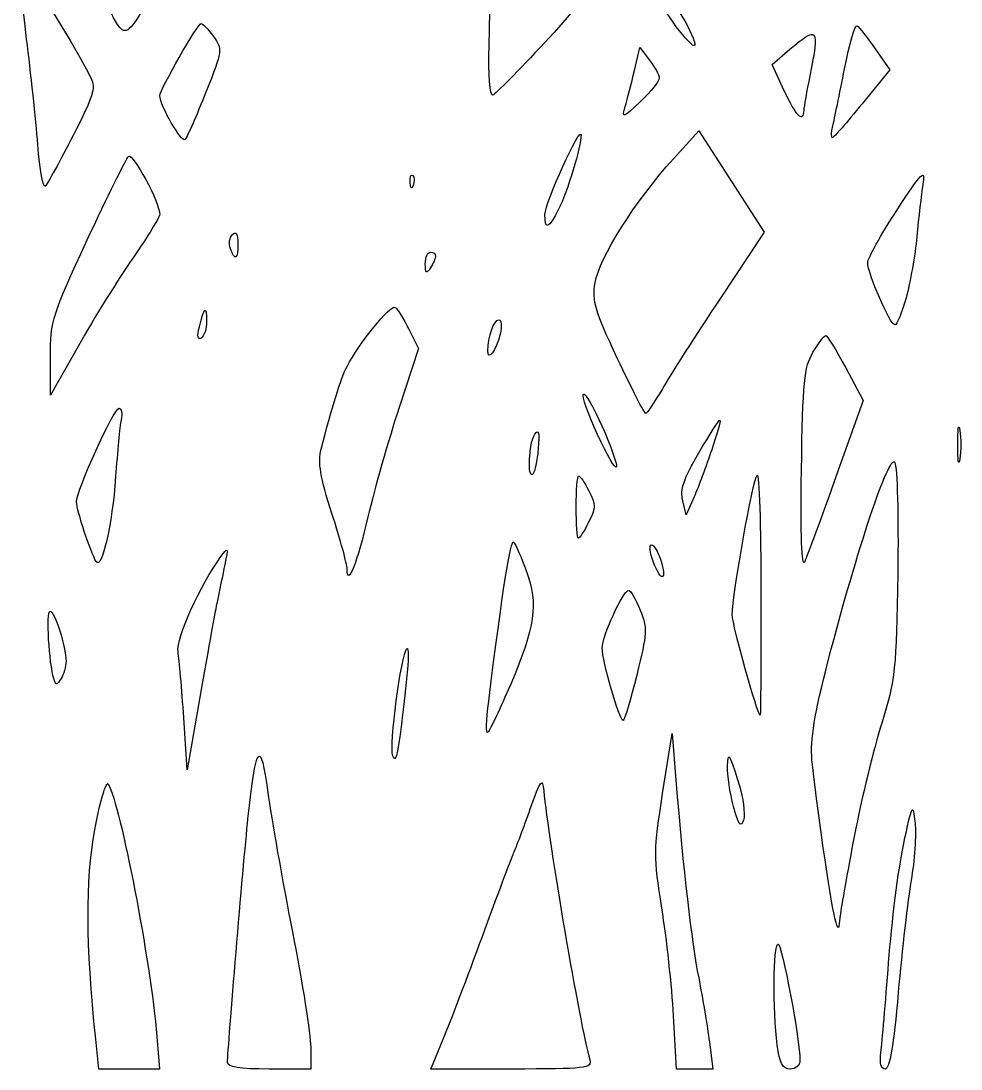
# Model space of a CAD drawing. Header units: centimetres. Extents: x -52 to 49, y -21 to 24.
# Drawn here: x 3.55 to 8.33, y -19.79 to -14.46 of the extents above; entities that cross this region are included whole.
import ezdxf

# ---------------------------------------------------------------- set-up
doc = ezdxf.new("R2010")
doc.units = ezdxf.units.CM
doc.header["$MEASUREMENT"] = 0
doc.layers.add('Layer 1', color=7, linetype='Continuous')

msp = doc.modelspace()

# ---------------------------------------------------------------- linework, layer by layer
at = {"layer": 'Layer 1'}
for points, knots in [([(4.2121, -14.32867), (4.25742, -14.24109), (4.26074, -14.21572), (4.23272, -14.17087), (4.23272, -14.17087), (4.17835, -14.08381), (3.85604, -13.70542), (3.83625, -13.70542), (3.83625, -13.70542), (3.82623, -13.70542), (3.79696, -13.75215), (3.7712, -13.80927), (3.7712, -13.80927), (3.7712, -13.80927), (3.72437, -13.91312), (3.72437, -13.91312), (3.72437, -13.91312), (3.72437, -13.91312), (3.8664, -14.15898), (3.8664, -14.15898), (3.8664, -14.15898), (3.94452, -14.2942), (4.01301, -14.41714), (4.0186, -14.43216), (4.0186, -14.43216), (4.02419, -14.44719), (4.04142, -14.47544), (4.0569, -14.49494), (4.0569, -14.49494), (4.08969, -14.53628), (4.12328, -14.5003), (4.2121, -14.32867)], [0, 0, 0, 0, 0.1111111, 0.1111111, 0.1111111, 0.1111111, 0.2222222, 0.2222222, 0.2222222, 0.2222222, 0.3333333, 0.3333333, 0.3333333, 0.3333333, 0.4444444, 0.4444444, 0.4444444, 0.4444444, 0.5555556, 0.5555556, 0.5555556, 0.5555556, 0.6666667, 0.6666667, 0.6666667, 0.6666667, 0.7777778, 0.7777778, 0.7777778, 0.7777778, 1, 1, 1, 1]), ([(6.21585, -14.57201), (6.34784, -14.43017), (6.45584, -14.29572), (6.45584, -14.27322), (6.45584, -14.27322), (6.45584, -14.25073), (6.40645, -14.16546), (6.34609, -14.08375), (6.34609, -14.08375), (6.25662, -13.96263), (6.23095, -13.9422), (6.20718, -13.97313), (6.20718, -13.97313), (6.19115, -13.994), (6.12445, -14.0822), (6.05896, -14.16913), (6.05896, -14.16913), (6.05896, -14.16913), (5.9399, -14.32718), (5.9399, -14.32718), (5.9399, -14.32718), (5.9399, -14.32718), (5.93388, -14.58716), (5.93388, -14.58716), (5.93388, -14.58716), (5.93047, -14.73423), (5.93828, -14.84339), (5.95186, -14.83851), (5.95186, -14.83851), (5.96506, -14.83377), (6.08386, -14.71384), (6.21585, -14.572), (6.21585, -14.572), (6.21585, -14.572), (6.21585, -14.57201), (6.21585, -14.57201)], [0, 0, 0, 0, 0.1, 0.1, 0.1, 0.1, 0.2, 0.2, 0.2, 0.2, 0.3, 0.3, 0.3, 0.3, 0.4, 0.4, 0.4, 0.4, 0.5, 0.5, 0.5, 0.5, 0.6, 0.6, 0.6, 0.6, 0.7, 0.7, 0.7, 0.7, 0.8, 0.8, 0.8, 0.8, 1, 1, 1, 1]), ([(3.81911, -15.04441), (3.92038, -14.84752), (3.93537, -14.80004), (3.91098, -14.75337), (3.91098, -14.75337), (3.77657, -14.49614), (3.58852, -14.20735), (3.56848, -14.22739), (3.56848, -14.22739), (3.55414, -14.24173), (3.55995, -14.37302), (3.58293, -14.55386), (3.58293, -14.55386), (3.60406, -14.72023), (3.62957, -14.96143), (3.6396, -15.08986), (3.6396, -15.08986), (3.64963, -15.21829), (3.6669, -15.31354), (3.67797, -15.30153), (3.67797, -15.30153), (3.68904, -15.28952), (3.75256, -15.17382), (3.81911, -15.04442), (3.81911, -15.04442), (3.81911, -15.04442), (3.81911, -15.04441), (3.81911, -15.04441)], [0, 0, 0, 0, 0.125, 0.125, 0.125, 0.125, 0.25, 0.25, 0.25, 0.25, 0.375, 0.375, 0.375, 0.375, 0.5, 0.5, 0.5, 0.5, 0.625, 0.625, 0.625, 0.625, 0.75, 0.75, 0.75, 0.75, 1, 1, 1, 1]), ([(6.91362, -14.43607), (6.8423, -14.31799), (6.79979, -14.28313), (6.79979, -14.34271), (6.79979, -14.34271), (6.79979, -14.38554), (6.96904, -14.61319), (6.9789, -14.58362), (6.9789, -14.58362), (6.98356, -14.56963), (6.95419, -14.50323), (6.91362, -14.43608), (6.91362, -14.43608), (6.91362, -14.43608), (6.91362, -14.43607), (6.91362, -14.43607)], [0, 0, 0, 0, 0.2, 0.2, 0.2, 0.2, 0.4, 0.4, 0.4, 0.4, 0.6, 0.6, 0.6, 0.6, 1, 1, 1, 1]), ([(4.49414, -14.82391), (4.57912, -14.61025), (4.57983, -14.60504), (4.5327, -14.54031), (4.5327, -14.54031), (4.50629, -14.50404), (4.47798, -14.47399), (4.46977, -14.47354), (4.46977, -14.47354), (4.45353, -14.47264), (4.2598, -14.81226), (4.2598, -14.84164), (4.2598, -14.84164), (4.2598, -14.89003), (4.37234, -15.08458), (4.38875, -15.06455), (4.38875, -15.06455), (4.39911, -15.0519), (4.44654, -14.94361), (4.49415, -14.8239), (4.49415, -14.8239), (4.49415, -14.8239), (4.49414, -14.82391), (4.49414, -14.82391)], [0, 0, 0, 0, 0.1428571, 0.1428571, 0.1428571, 0.1428571, 0.2857143, 0.2857143, 0.2857143, 0.2857143, 0.4285714, 0.4285714, 0.4285714, 0.4285714, 0.5714286, 0.5714286, 0.5714286, 0.5714286, 0.7142857, 0.7142857, 0.7142857, 0.7142857, 1, 1, 1, 1]), ([(7.53369, -14.91589), (7.53472, -14.8977), (7.54862, -14.81868), (7.56456, -14.7403), (7.56456, -14.7403), (7.61448, -14.4948), (7.60585, -14.48333), (7.46304, -14.60543), (7.46304, -14.60543), (7.46304, -14.60543), (7.37222, -14.68307), (7.37222, -14.68307), (7.37222, -14.68307), (7.37222, -14.68307), (7.43449, -14.81602), (7.43449, -14.81602), (7.43449, -14.81602), (7.4957, -14.9467), (7.52997, -14.9812), (7.5337, -14.91589), (7.5337, -14.91589), (7.5337, -14.91589), (7.53369, -14.91589), (7.53369, -14.91589)], [0, 0, 0, 0, 0.1428571, 0.1428571, 0.1428571, 0.1428571, 0.2857143, 0.2857143, 0.2857143, 0.2857143, 0.4285714, 0.4285714, 0.4285714, 0.4285714, 0.5714286, 0.5714286, 0.5714286, 0.5714286, 0.7142857, 0.7142857, 0.7142857, 0.7142857, 1, 1, 1, 1]), ([(7.8302, -14.88216), (7.8302, -14.88216), (7.97026, -14.70953), (7.97026, -14.70953), (7.97026, -14.70953), (7.97026, -14.70953), (7.89657, -14.60319), (7.89657, -14.60319), (7.89657, -14.60319), (7.85604, -14.5447), (7.81452, -14.49169), (7.80432, -14.48538), (7.80432, -14.48538), (7.79411, -14.47907), (7.76546, -14.57782), (7.74065, -14.70482), (7.74065, -14.70482), (7.71584, -14.83182), (7.68916, -14.96252), (7.68136, -14.99526), (7.68136, -14.99526), (7.67356, -15.028), (7.67235, -15.05479), (7.67866, -15.05479), (7.67866, -15.05479), (7.68497, -15.05479), (7.75316, -14.97711), (7.8302, -14.88216)], [0, 0, 0, 0, 0.125, 0.125, 0.125, 0.125, 0.25, 0.25, 0.25, 0.25, 0.375, 0.375, 0.375, 0.375, 0.5, 0.5, 0.5, 0.5, 0.625, 0.625, 0.625, 0.625, 0.75, 0.75, 0.75, 0.75, 1, 1, 1, 1]), ([(6.7992, -14.75194), (6.79888, -14.7366), (6.77646, -14.69524), (6.74939, -14.66002), (6.74939, -14.66002), (6.74939, -14.66002), (6.70016, -14.59598), (6.70016, -14.59598), (6.70016, -14.59598), (6.70016, -14.59598), (6.67256, -14.71293), (6.67256, -14.71293), (6.67256, -14.71293), (6.65738, -14.77725), (6.63647, -14.85965), (6.6261, -14.89603), (6.6261, -14.89603), (6.60828, -14.95851), (6.61257, -14.95712), (6.70351, -14.871), (6.70351, -14.871), (6.75646, -14.82085), (6.79952, -14.76727), (6.7992, -14.75194)], [0, 0, 0, 0, 0.1428571, 0.1428571, 0.1428571, 0.1428571, 0.2857143, 0.2857143, 0.2857143, 0.2857143, 0.4285714, 0.4285714, 0.4285714, 0.4285714, 0.5714286, 0.5714286, 0.5714286, 0.5714286, 0.7142857, 0.7142857, 0.7142857, 0.7142857, 1, 1, 1, 1]), ([(6.2873, -15.41859), (6.33054, -15.33501), (6.40321, -15.09487), (6.40139, -15.04156), (6.40139, -15.04156), (6.39956, -14.98793), (6.21771, -15.38723), (6.21771, -15.44487), (6.21771, -15.44487), (6.21771, -15.5264), (6.23488, -15.51991), (6.2873, -15.41859)], [0, 0, 0, 0, 0.25, 0.25, 0.25, 0.25, 0.5, 0.5, 0.5, 0.5, 1, 1, 1, 1]), ([(6.81468, -16.33141), (6.85474, -16.26229), (6.9875, -16.05504), (7.1097, -15.87087), (7.1097, -15.87087), (7.1097, -15.87087), (7.33188, -15.53601), (7.33188, -15.53601), (7.33188, -15.53601), (7.33188, -15.53601), (7.16629, -15.27781), (7.16629, -15.27781), (7.16629, -15.27781), (7.16629, -15.27781), (7.0007, -15.01961), (7.0007, -15.01961), (7.0007, -15.01961), (7.0007, -15.01961), (6.87046, -15.16288), (6.87046, -15.16288), (6.87046, -15.16288), (6.67828, -15.37428), (6.49246, -15.66855), (6.47256, -15.79299), (6.47256, -15.79299), (6.45757, -15.88675), (6.47257, -15.93743), (6.58679, -16.179), (6.58679, -16.179), (6.65911, -16.33195), (6.72358, -16.45708), (6.73007, -16.45708), (6.73007, -16.45708), (6.73655, -16.45708), (6.77464, -16.40053), (6.8147, -16.3314), (6.8147, -16.3314), (6.8147, -16.3314), (6.81468, -16.33141), (6.81468, -16.33141)], [0, 0, 0, 0, 0.0909091, 0.0909091, 0.0909091, 0.0909091, 0.1818182, 0.1818182, 0.1818182, 0.1818182, 0.2727273, 0.2727273, 0.2727273, 0.2727273, 0.3636364, 0.3636364, 0.3636364, 0.3636364, 0.4545455, 0.4545455, 0.4545455, 0.4545455, 0.5454545, 0.5454545, 0.5454545, 0.5454545, 0.6363636, 0.6363636, 0.6363636, 0.6363636, 0.7272727, 0.7272727, 0.7272727, 0.7272727, 0.8181818, 0.8181818, 0.8181818, 0.8181818, 1, 1, 1, 1]), ([(4.12392, -15.66524), (4.19865, -15.55715), (4.25979, -15.45816), (4.25979, -15.44527), (4.25979, -15.44527), (4.25979, -15.38452), (4.12228, -15.12882), (4.10108, -15.15014), (4.10108, -15.15014), (4.08811, -15.16319), (3.9935, -15.35442), (3.89083, -15.5751), (3.89083, -15.5751), (3.71306, -15.95721), (3.70416, -15.98558), (3.70416, -16.17024), (3.70416, -16.17024), (3.70416, -16.17024), (3.70416, -16.36414), (3.70416, -16.36414), (3.70416, -16.36414), (3.70416, -16.36414), (3.8461, -16.11296), (3.8461, -16.11296), (3.8461, -16.11296), (3.92417, -15.97481), (4.04918, -15.77334), (4.12391, -15.66525), (4.12391, -15.66525), (4.12391, -15.66525), (4.12392, -15.66524), (4.12392, -15.66524)], [0, 0, 0, 0, 0.1111111, 0.1111111, 0.1111111, 0.1111111, 0.2222222, 0.2222222, 0.2222222, 0.2222222, 0.3333333, 0.3333333, 0.3333333, 0.3333333, 0.4444444, 0.4444444, 0.4444444, 0.4444444, 0.5555556, 0.5555556, 0.5555556, 0.5555556, 0.6666667, 0.6666667, 0.6666667, 0.6666667, 0.7777778, 0.7777778, 0.7777778, 0.7777778, 1, 1, 1, 1]), ([(5.54578, -15.24716), (5.53699, -15.23837), (5.53073, -15.254), (5.53188, -15.28189), (5.53188, -15.28189), (5.53315, -15.31271), (5.53942, -15.31898), (5.54787, -15.29788), (5.54787, -15.29788), (5.55551, -15.27878), (5.55457, -15.25596), (5.54578, -15.24717), (5.54578, -15.24717), (5.54578, -15.24717), (5.54578, -15.24716), (5.54578, -15.24716)], [0, 0, 0, 0, 0.2, 0.2, 0.2, 0.2, 0.4, 0.4, 0.4, 0.4, 0.6, 0.6, 0.6, 0.6, 1, 1, 1, 1]), ([(8.05365, -15.86839), (8.07469, -15.79199), (8.09931, -15.65209), (8.10837, -15.5575), (8.10837, -15.5575), (8.11743, -15.46291), (8.13115, -15.34385), (8.13887, -15.29292), (8.13887, -15.29292), (8.15129, -15.21091), (8.1361, -15.22605), (8.00605, -15.42521), (8.00605, -15.42521), (7.92528, -15.5489), (7.85889, -15.66797), (7.85851, -15.68979), (7.85851, -15.68979), (7.85758, -15.74282), (7.97208, -16.00627), (7.99631, -16.00684), (7.99631, -16.00684), (8.00682, -16.0071), (8.03263, -15.94478), (8.05366, -15.86839), (8.05366, -15.86839), (8.05366, -15.86839), (8.05365, -15.86839), (8.05365, -15.86839)], [0, 0, 0, 0, 0.125, 0.125, 0.125, 0.125, 0.25, 0.25, 0.25, 0.25, 0.375, 0.375, 0.375, 0.375, 0.5, 0.5, 0.5, 0.5, 0.625, 0.625, 0.625, 0.625, 0.75, 0.75, 0.75, 0.75, 1, 1, 1, 1]), ([(4.65667, -15.5919), (4.65667, -15.54276), (4.64814, -15.52899), (4.62934, -15.54779), (4.62934, -15.54779), (4.61431, -15.56282), (4.60963, -15.59497), (4.61894, -15.61923), (4.61894, -15.61923), (4.64345, -15.6831), (4.65666, -15.67353), (4.65666, -15.5919), (4.65666, -15.5919), (4.65666, -15.5919), (4.65667, -15.5919), (4.65667, -15.5919)], [0, 0, 0, 0, 0.2, 0.2, 0.2, 0.2, 0.4, 0.4, 0.4, 0.4, 0.6, 0.6, 0.6, 0.6, 1, 1, 1, 1]), ([(5.66168, -15.65672), (5.66194, -15.64581), (5.65018, -15.63688), (5.63563, -15.63688), (5.63563, -15.63688), (5.62108, -15.63688), (5.60935, -15.66367), (5.60958, -15.69641), (5.60958, -15.69641), (5.6099, -15.74455), (5.61489, -15.74835), (5.63563, -15.71625), (5.63563, -15.71625), (5.64974, -15.69442), (5.66146, -15.66763), (5.66168, -15.65672)], [0, 0, 0, 0, 0.2, 0.2, 0.2, 0.2, 0.4, 0.4, 0.4, 0.4, 0.6, 0.6, 0.6, 0.6, 1, 1, 1, 1]), ([(4.49792, -15.98809), (4.49792, -15.90515), (4.48525, -15.91475), (4.46089, -16.01612), (4.46089, -16.01612), (4.44908, -16.0653), (4.45235, -16.08525), (4.4704, -16.07409), (4.4704, -16.07409), (4.48554, -16.06473), (4.49792, -16.02603), (4.49792, -15.98809)], [0, 0, 0, 0, 0.25, 0.25, 0.25, 0.25, 0.5, 0.5, 0.5, 0.5, 1, 1, 1, 1]), ([(5.31824, -16.98258), (5.35101, -16.84232), (5.42225, -16.59229), (5.47656, -16.42695), (5.47656, -16.42695), (5.47656, -16.42695), (5.57531, -16.12635), (5.57531, -16.12635), (5.57531, -16.12635), (5.57531, -16.12635), (5.52647, -16.02893), (5.52647, -16.02893), (5.52647, -16.02893), (5.49961, -15.97535), (5.46758, -15.9253), (5.4553, -15.91771), (5.4553, -15.91771), (5.43251, -15.90362), (5.27287, -16.10042), (5.21193, -16.21774), (5.21193, -16.21774), (5.18048, -16.27828), (5.13341, -16.42874), (5.08039, -16.63818), (5.08039, -16.63818), (5.06293, -16.70714), (5.07501, -16.77963), (5.13514, -16.96671), (5.13514, -16.96671), (5.17757, -17.09873), (5.21229, -17.22501), (5.21229, -17.24732), (5.21229, -17.24732), (5.21229, -17.34561), (5.2631, -17.21866), (5.31824, -16.98258)], [0, 0, 0, 0, 0.1, 0.1, 0.1, 0.1, 0.2, 0.2, 0.2, 0.2, 0.3, 0.3, 0.3, 0.3, 0.4, 0.4, 0.4, 0.4, 0.5, 0.5, 0.5, 0.5, 0.6, 0.6, 0.6, 0.6, 0.7, 0.7, 0.7, 0.7, 0.8, 0.8, 0.8, 0.8, 1, 1, 1, 1]), ([(5.9899, -16.05359), (5.99933, -16.01357), (5.99631, -15.98083), (5.98317, -15.98083), (5.98317, -15.98083), (5.95892, -15.98083), (5.92768, -16.06841), (5.92703, -16.13826), (5.92703, -16.13826), (5.92647, -16.19647), (5.97006, -16.13778), (5.9899, -16.05359)], [0, 0, 0, 0, 0.25, 0.25, 0.25, 0.25, 0.5, 0.5, 0.5, 0.5, 1, 1, 1, 1]), ([(7.69835, -16.77458), (7.69835, -16.77458), (7.83474, -16.39093), (7.83474, -16.39093), (7.83474, -16.39093), (7.83474, -16.39093), (7.74721, -16.22579), (7.74721, -16.22579), (7.74721, -16.22579), (7.69907, -16.13496), (7.65332, -16.06055), (7.64554, -16.06043), (7.64554, -16.06043), (7.63776, -16.06043), (7.60842, -16.0989), (7.58033, -16.1462), (7.58033, -16.1462), (7.53538, -16.22187), (7.52835, -16.29408), (7.52172, -16.74813), (7.52172, -16.74813), (7.51701, -17.07025), (7.52315, -17.24419), (7.53807, -17.21115), (7.53807, -17.21115), (7.55121, -17.18205), (7.62333, -16.98559), (7.69835, -16.77459), (7.69835, -16.77459), (7.69835, -16.77459), (7.69835, -16.77458), (7.69835, -16.77458)], [0, 0, 0, 0, 0.1111111, 0.1111111, 0.1111111, 0.1111111, 0.2222222, 0.2222222, 0.2222222, 0.2222222, 0.3333333, 0.3333333, 0.3333333, 0.3333333, 0.4444444, 0.4444444, 0.4444444, 0.4444444, 0.5555556, 0.5555556, 0.5555556, 0.5555556, 0.6666667, 0.6666667, 0.6666667, 0.6666667, 0.7777778, 0.7777778, 0.7777778, 0.7777778, 1, 1, 1, 1]), ([(6.50894, -16.52366), (6.46452, -16.42465), (6.42122, -16.35059), (6.41273, -16.35908), (6.41273, -16.35908), (6.40424, -16.36757), (6.43674, -16.46011), (6.48496, -16.56472), (6.48496, -16.56472), (6.53318, -16.66933), (6.57647, -16.74339), (6.58117, -16.7293), (6.58117, -16.7293), (6.58587, -16.71521), (6.55336, -16.62267), (6.50894, -16.52366)], [0, 0, 0, 0, 0.2, 0.2, 0.2, 0.2, 0.4, 0.4, 0.4, 0.4, 0.6, 0.6, 0.6, 0.6, 1, 1, 1, 1]), ([(4.03519, -16.77976), (4.04402, -16.65322), (4.05672, -16.5229), (4.06342, -16.49016), (4.06342, -16.49016), (4.07012, -16.45742), (4.06535, -16.43063), (4.05282, -16.43063), (4.05282, -16.43063), (4.02584, -16.43063), (3.83576, -16.84936), (3.83663, -16.90688), (3.83663, -16.90688), (3.83727, -16.94924), (3.90779, -17.16351), (3.93625, -17.20955), (3.93625, -17.20955), (3.96476, -17.25569), (4.01818, -17.02367), (4.03519, -16.77977), (4.03519, -16.77977), (4.03519, -16.77977), (4.03519, -16.77976), (4.03519, -16.77976)], [0, 0, 0, 0, 0.1428571, 0.1428571, 0.1428571, 0.1428571, 0.2857143, 0.2857143, 0.2857143, 0.2857143, 0.4285714, 0.4285714, 0.4285714, 0.4285714, 0.5714286, 0.5714286, 0.5714286, 0.5714286, 0.7142857, 0.7142857, 0.7142857, 0.7142857, 1, 1, 1, 1]), ([(7.06535, -16.64292), (7.09218, -16.56323), (7.11119, -16.49508), (7.10758, -16.49147), (7.10758, -16.49147), (7.10398, -16.48787), (7.05582, -16.5622), (7.00057, -16.65665), (7.00057, -16.65665), (6.92228, -16.79049), (6.90412, -16.84434), (6.91831, -16.9007), (6.91831, -16.9007), (6.91831, -16.9007), (6.9365, -16.97302), (6.9365, -16.97302), (6.9365, -16.97302), (6.9365, -16.97302), (6.97653, -16.88042), (6.97653, -16.88042), (6.97653, -16.88042), (6.99855, -16.82949), (7.03852, -16.72261), (7.06535, -16.64292)], [0, 0, 0, 0, 0.1428571, 0.1428571, 0.1428571, 0.1428571, 0.2857143, 0.2857143, 0.2857143, 0.2857143, 0.4285714, 0.4285714, 0.4285714, 0.4285714, 0.5714286, 0.5714286, 0.5714286, 0.5714286, 0.7142857, 0.7142857, 0.7142857, 0.7142857, 1, 1, 1, 1]), ([(8.32687, -16.54307), (8.32081, -16.50305), (8.31585, -16.53579), (8.31585, -16.61583), (8.31585, -16.61583), (8.31585, -16.69587), (8.32081, -16.72861), (8.32687, -16.68859), (8.32687, -16.68859), (8.33293, -16.64857), (8.33293, -16.58309), (8.32687, -16.54307)], [0, 0, 0, 0, 0.25, 0.25, 0.25, 0.25, 0.5, 0.5, 0.5, 0.5, 1, 1, 1, 1]), ([(6.18349, -16.63535), (6.19023, -16.55336), (6.1855, -16.5339), (6.16593, -16.56292), (6.16593, -16.56292), (6.13642, -16.60665), (6.12751, -16.79423), (6.15631, -16.76544), (6.15631, -16.76544), (6.16619, -16.75556), (6.17843, -16.69702), (6.18349, -16.63535)], [0, 0, 0, 0, 0.25, 0.25, 0.25, 0.25, 0.5, 0.5, 0.5, 0.5, 1, 1, 1, 1]), ([(7.79167, -18.60021), (7.82689, -18.41831), (7.88898, -18.16232), (7.92966, -18.03136), (7.92966, -18.03136), (7.99843, -17.80994), (8.00415, -17.75655), (8.01131, -17.27024), (8.01131, -17.27024), (8.01554, -16.98259), (8.00872, -16.72886), (7.99615, -16.7064), (7.99615, -16.7064), (7.96876, -16.65745), (7.80397, -17.14855), (7.6581, -17.71386), (7.6581, -17.71386), (7.58768, -17.98676), (7.56584, -18.1191), (7.57513, -18.21657), (7.57513, -18.21657), (7.59387, -18.41312), (7.67107, -18.94759), (7.6917, -19.02355), (7.6917, -19.02355), (7.70935, -19.08854), (7.70982, -19.08831), (7.71866, -19.01032), (7.71866, -19.01032), (7.72361, -18.96666), (7.75647, -18.78212), (7.79169, -18.60022), (7.79169, -18.60022), (7.79169, -18.60022), (7.79167, -18.60021), (7.79167, -18.60021)], [0, 0, 0, 0, 0.1, 0.1, 0.1, 0.1, 0.2, 0.2, 0.2, 0.2, 0.3, 0.3, 0.3, 0.3, 0.4, 0.4, 0.4, 0.4, 0.5, 0.5, 0.5, 0.5, 0.6, 0.6, 0.6, 0.6, 0.7, 0.7, 0.7, 0.7, 0.8, 0.8, 0.8, 0.8, 1, 1, 1, 1]), ([(6.43997, -17.01004), (6.47647, -16.93687), (6.47661, -16.91971), (6.44124, -16.85129), (6.44124, -16.85129), (6.41942, -16.8091), (6.39592, -16.77458), (6.38902, -16.77458), (6.38902, -16.77458), (6.38212, -16.77458), (6.37647, -16.84602), (6.37647, -16.93333), (6.37647, -16.93333), (6.37647, -17.02064), (6.38155, -17.09208), (6.38776, -17.09208), (6.38776, -17.09208), (6.39397, -17.09208), (6.41747, -17.05516), (6.43998, -17.01004), (6.43998, -17.01004), (6.43998, -17.01004), (6.43997, -17.01004), (6.43997, -17.01004)], [0, 0, 0, 0, 0.1428571, 0.1428571, 0.1428571, 0.1428571, 0.2857143, 0.2857143, 0.2857143, 0.2857143, 0.4285714, 0.4285714, 0.4285714, 0.4285714, 0.5714286, 0.5714286, 0.5714286, 0.5714286, 0.7142857, 0.7142857, 0.7142857, 0.7142857, 1, 1, 1, 1]), ([(7.31576, -17.37131), (7.31574, -17.03011), (7.30704, -16.7596), (7.29643, -16.77016), (7.29643, -16.77016), (7.27456, -16.79193), (7.1702, -17.37969), (7.1702, -17.4811), (7.1702, -17.4811), (7.1702, -17.53327), (7.29774, -17.99167), (7.31226, -17.99167), (7.31226, -17.99167), (7.31419, -17.99167), (7.31577, -17.71251), (7.31576, -17.37131)], [0, 0, 0, 0, 0.2, 0.2, 0.2, 0.2, 0.4, 0.4, 0.4, 0.4, 0.6, 0.6, 0.6, 0.6, 1, 1, 1, 1]), ([(6.04387, -17.83292), (6.16819, -17.54398), (6.18478, -17.42532), (6.12395, -17.26016), (6.12395, -17.26016), (6.09794, -17.18955), (6.06875, -17.12248), (6.05907, -17.11113), (6.05907, -17.11113), (6.04349, -17.09285), (6.00239, -17.35373), (5.93169, -17.91966), (5.93169, -17.91966), (5.91937, -18.0183), (5.91779, -18.08974), (5.92819, -18.07841), (5.92819, -18.07841), (5.93859, -18.06708), (5.99064, -17.95661), (6.04387, -17.83292)], [0, 0, 0, 0, 0.1666667, 0.1666667, 0.1666667, 0.1666667, 0.3333333, 0.3333333, 0.3333333, 0.3333333, 0.5, 0.5, 0.5, 0.5, 0.6666667, 0.6666667, 0.6666667, 0.6666667, 1, 1, 1, 1]), ([(4.54978, -17.42281), (4.56167, -17.3646), (4.58, -17.2753), (4.59052, -17.22437), (4.59052, -17.22437), (4.60826, -17.13841), (4.60684, -17.13557), (4.57076, -17.18468), (4.57076, -17.18468), (4.46614, -17.3271), (4.34197, -17.60304), (4.35258, -17.66953), (4.35258, -17.66953), (4.35879, -17.70846), (4.37194, -17.85936), (4.3818, -18.00488), (4.3818, -18.00488), (4.3818, -18.00488), (4.39973, -18.26946), (4.39973, -18.26946), (4.39973, -18.26946), (4.39973, -18.26946), (4.46395, -17.89904), (4.46395, -17.89904), (4.46395, -17.89904), (4.49927, -17.69531), (4.53789, -17.481), (4.54979, -17.42279), (4.54979, -17.42279), (4.54979, -17.42279), (4.54978, -17.42281), (4.54978, -17.42281)], [0, 0, 0, 0, 0.1111111, 0.1111111, 0.1111111, 0.1111111, 0.2222222, 0.2222222, 0.2222222, 0.2222222, 0.3333333, 0.3333333, 0.3333333, 0.3333333, 0.4444444, 0.4444444, 0.4444444, 0.4444444, 0.5555556, 0.5555556, 0.5555556, 0.5555556, 0.6666667, 0.6666667, 0.6666667, 0.6666667, 0.7777778, 0.7777778, 0.7777778, 0.7777778, 1, 1, 1, 1]), ([(6.79992, -17.18503), (6.78448, -17.14443), (6.76463, -17.11843), (6.7558, -17.12726), (6.7558, -17.12726), (6.74697, -17.13609), (6.75554, -17.18146), (6.77487, -17.22809), (6.77487, -17.22809), (6.81705, -17.32992), (6.84001, -17.29046), (6.79992, -17.18503)], [0, 0, 0, 0, 0.25, 0.25, 0.25, 0.25, 0.5, 0.5, 0.5, 0.5, 1, 1, 1, 1]), ([(6.68483, -17.78715), (6.73746, -17.57459), (6.73876, -17.54913), (6.7018, -17.45675), (6.7018, -17.45675), (6.67977, -17.4017), (6.65351, -17.35666), (6.64344, -17.35666), (6.64344, -17.35666), (6.61556, -17.35666), (6.50875, -17.58894), (6.50875, -17.64956), (6.50875, -17.64956), (6.50875, -17.7144), (6.59606, -18.01817), (6.61458, -18.01775), (6.61458, -18.01775), (6.62186, -18.01749), (6.65347, -17.91382), (6.68483, -17.78715)], [0, 0, 0, 0, 0.1666667, 0.1666667, 0.1666667, 0.1666667, 0.3333333, 0.3333333, 0.3333333, 0.3333333, 0.5, 0.5, 0.5, 0.5, 0.6666667, 0.6666667, 0.6666667, 0.6666667, 1, 1, 1, 1]), ([(3.78314, -17.71692), (3.78372, -17.64427), (3.72568, -17.4625), (3.70189, -17.4625), (3.70189, -17.4625), (3.68184, -17.4625), (3.69673, -17.72981), (3.72101, -17.80572), (3.72101, -17.80572), (3.73198, -17.84001), (3.73641, -17.84001), (3.7581, -17.80572), (3.7581, -17.80572), (3.77165, -17.7843), (3.78291, -17.74434), (3.78313, -17.71693), (3.78313, -17.71693), (3.78313, -17.71693), (3.78314, -17.71692), (3.78314, -17.71692)], [0, 0, 0, 0, 0.1666667, 0.1666667, 0.1666667, 0.1666667, 0.3333333, 0.3333333, 0.3333333, 0.3333333, 0.5, 0.5, 0.5, 0.5, 0.6666667, 0.6666667, 0.6666667, 0.6666667, 1, 1, 1, 1]), ([(5.51468, -17.80662), (5.52524, -17.71212), (5.52591, -17.64278), (5.51616, -17.65253), (5.51616, -17.65253), (5.48655, -17.68214), (5.42512, -18.14922), (5.44446, -18.19772), (5.44446, -18.19772), (5.46252, -18.24302), (5.47148, -18.1931), (5.51468, -17.80662)], [0, 0, 0, 0, 0.25, 0.25, 0.25, 0.25, 0.5, 0.5, 0.5, 0.5, 1, 1, 1, 1]), ([(5.02701, -19.67839), (5.02701, -19.61654), (4.98512, -19.35289), (4.93401, -19.09249), (4.93401, -19.09249), (4.8829, -18.83209), (4.82671, -18.51344), (4.80913, -18.38437), (4.80913, -18.38437), (4.77125, -18.10626), (4.74829, -18.13665), (4.70804, -18.51816), (4.70804, -18.51816), (4.68332, -18.7524), (4.60556, -19.68171), (4.60431, -19.75776), (4.60431, -19.75776), (4.60391, -19.78151), (4.66345, -19.79083), (4.81543, -19.79083), (4.81543, -19.79083), (4.81543, -19.79083), (5.0271, -19.79083), (5.0271, -19.79083), (5.0271, -19.79083), (5.0271, -19.79083), (5.0271, -19.67838), (5.0271, -19.67838), (5.0271, -19.67838), (5.0271, -19.67838), (5.02701, -19.67839), (5.02701, -19.67839)], [0, 0, 0, 0, 0.1111111, 0.1111111, 0.1111111, 0.1111111, 0.2222222, 0.2222222, 0.2222222, 0.2222222, 0.3333333, 0.3333333, 0.3333333, 0.3333333, 0.4444444, 0.4444444, 0.4444444, 0.4444444, 0.5555556, 0.5555556, 0.5555556, 0.5555556, 0.6666667, 0.6666667, 0.6666667, 0.6666667, 0.7777778, 0.7777778, 0.7777778, 0.7777778, 1, 1, 1, 1]), ([(7.0535, -19.65193), (7.04377, -19.57553), (7.01936, -19.42968), (6.99925, -19.32782), (6.99925, -19.32782), (6.96293, -19.14384), (6.92082, -18.7786), (6.88334, -18.3224), (6.88334, -18.3224), (6.88334, -18.3224), (6.86378, -18.08427), (6.86378, -18.08427), (6.86378, -18.08427), (6.86378, -18.08427), (6.8159, -18.38997), (6.8159, -18.38997), (6.8159, -18.38997), (6.77059, -18.67927), (6.77039, -18.7105), (6.8121, -18.97205), (6.8121, -18.97205), (6.83634, -19.12406), (6.86314, -19.37047), (6.87166, -19.51963), (6.87166, -19.51963), (6.87166, -19.51963), (6.88714, -19.79083), (6.88714, -19.79083), (6.88714, -19.79083), (6.88714, -19.79083), (6.97917, -19.79083), (6.97917, -19.79083), (6.97917, -19.79083), (6.97917, -19.79083), (7.0712, -19.79083), (7.0712, -19.79083), (7.0712, -19.79083), (7.0712, -19.79083), (7.05351, -19.65192), (7.05351, -19.65192), (7.05351, -19.65192), (7.05351, -19.65192), (7.0535, -19.65193), (7.0535, -19.65193)], [0, 0, 0, 0, 0.0833333, 0.0833333, 0.0833333, 0.0833333, 0.1666667, 0.1666667, 0.1666667, 0.1666667, 0.25, 0.25, 0.25, 0.25, 0.3333333, 0.3333333, 0.3333333, 0.3333333, 0.4166667, 0.4166667, 0.4166667, 0.4166667, 0.5, 0.5, 0.5, 0.5, 0.5833333, 0.5833333, 0.5833333, 0.5833333, 0.6666667, 0.6666667, 0.6666667, 0.6666667, 0.75, 0.75, 0.75, 0.75, 0.8333333, 0.8333333, 0.8333333, 0.8333333, 1, 1, 1, 1]), ([(7.1972, -18.31857), (7.15513, -18.18451), (7.14826, -18.17517), (7.14617, -18.24925), (7.14617, -18.24925), (7.14485, -18.29634), (7.15824, -18.38899), (7.17593, -18.45515), (7.17593, -18.45515), (7.20135, -18.55021), (7.21206, -18.56475), (7.22696, -18.52447), (7.22696, -18.52447), (7.23759, -18.49574), (7.22461, -18.40587), (7.1972, -18.31857)], [0, 0, 0, 0, 0.2, 0.2, 0.2, 0.2, 0.4, 0.4, 0.4, 0.4, 0.6, 0.6, 0.6, 0.6, 1, 1, 1, 1]), ([(4.24509, -19.62547), (4.21291, -19.24226), (4.0614, -18.45484), (3.99805, -18.34166), (3.99805, -18.34166), (3.98757, -18.32293), (3.95707, -18.42757), (3.93028, -18.57419), (3.93028, -18.57419), (3.88196, -18.83863), (3.88303, -19.15136), (3.93393, -19.6387), (3.93393, -19.6387), (3.93393, -19.6387), (3.94982, -19.79084), (3.94982, -19.79084), (3.94982, -19.79084), (3.94982, -19.79084), (4.10439, -19.79084), (4.10439, -19.79084), (4.10439, -19.79084), (4.10439, -19.79084), (4.25896, -19.79084), (4.25896, -19.79084), (4.25896, -19.79084), (4.25896, -19.79084), (4.24507, -19.62548), (4.24507, -19.62548), (4.24507, -19.62548), (4.24507, -19.62548), (4.24509, -19.62547), (4.24509, -19.62547)], [0, 0, 0, 0, 0.1111111, 0.1111111, 0.1111111, 0.1111111, 0.2222222, 0.2222222, 0.2222222, 0.2222222, 0.3333333, 0.3333333, 0.3333333, 0.3333333, 0.4444444, 0.4444444, 0.4444444, 0.4444444, 0.5555556, 0.5555556, 0.5555556, 0.5555556, 0.6666667, 0.6666667, 0.6666667, 0.6666667, 0.7777778, 0.7777778, 0.7777778, 0.7777778, 1, 1, 1, 1]), ([(6.44605, -19.74453), (6.39597, -19.57081), (6.2348, -18.62916), (6.2117, -18.37531), (6.2117, -18.37531), (6.20543, -18.30645), (6.19638, -18.31873), (6.14334, -18.46791), (6.14334, -18.46791), (6.10972, -18.5625), (6.07159, -18.6637), (6.05861, -18.69281), (6.05861, -18.69281), (6.04563, -18.72191), (5.97409, -18.91241), (5.89963, -19.11614), (5.89963, -19.11614), (5.82517, -19.31987), (5.73564, -19.55502), (5.70069, -19.63869), (5.70069, -19.63869), (5.70069, -19.63869), (5.63714, -19.79083), (5.63714, -19.79083), (5.63714, -19.79083), (5.63714, -19.79083), (6.04827, -19.79083), (6.04827, -19.79083), (6.04827, -19.79083), (6.42727, -19.79083), (6.45836, -19.78721), (6.44605, -19.74453)], [0, 0, 0, 0, 0.1111111, 0.1111111, 0.1111111, 0.1111111, 0.2222222, 0.2222222, 0.2222222, 0.2222222, 0.3333333, 0.3333333, 0.3333333, 0.3333333, 0.4444444, 0.4444444, 0.4444444, 0.4444444, 0.5555556, 0.5555556, 0.5555556, 0.5555556, 0.6666667, 0.6666667, 0.6666667, 0.6666667, 0.7777778, 0.7777778, 0.7777778, 0.7777778, 1, 1, 1, 1]), ([(8.0139, -19.40057), (8.03261, -19.18593), (8.06203, -18.92941), (8.07928, -18.83052), (8.07928, -18.83052), (8.09653, -18.73164), (8.10541, -18.60067), (8.09901, -18.53948), (8.09901, -18.53948), (8.08799, -18.43411), (8.08487, -18.44013), (8.04005, -18.65312), (8.04005, -18.65312), (8.01402, -18.77681), (7.9802, -19.0447), (7.9649, -19.24843), (7.9649, -19.24843), (7.9496, -19.45216), (7.93196, -19.65754), (7.92572, -19.70484), (7.92572, -19.70484), (7.91822, -19.76166), (7.92546, -19.79083), (7.94712, -19.79083), (7.94712, -19.79083), (7.97014, -19.79083), (7.98999, -19.67481), (8.01389, -19.40057), (8.01389, -19.40057), (8.01389, -19.40057), (8.0139, -19.40057), (8.0139, -19.40057)], [0, 0, 0, 0, 0.1111111, 0.1111111, 0.1111111, 0.1111111, 0.2222222, 0.2222222, 0.2222222, 0.2222222, 0.3333333, 0.3333333, 0.3333333, 0.3333333, 0.4444444, 0.4444444, 0.4444444, 0.4444444, 0.5555556, 0.5555556, 0.5555556, 0.5555556, 0.6666667, 0.6666667, 0.6666667, 0.6666667, 0.7777778, 0.7777778, 0.7777778, 0.7777778, 1, 1, 1, 1]), ([(7.51417, -19.74813), (7.51417, -19.64373), (7.42304, -19.15583), (7.40355, -19.15583), (7.40355, -19.15583), (7.37789, -19.15583), (7.37471, -19.49296), (7.39871, -19.66807), (7.39871, -19.66807), (7.41188, -19.76419), (7.42624, -19.79083), (7.46486, -19.79083), (7.46486, -19.79083), (7.49261, -19.79083), (7.51418, -19.77215), (7.51418, -19.74813), (7.51418, -19.74813), (7.51418, -19.74813), (7.51417, -19.74813), (7.51417, -19.74813)], [0, 0, 0, 0, 0.1666667, 0.1666667, 0.1666667, 0.1666667, 0.3333333, 0.3333333, 0.3333333, 0.3333333, 0.5, 0.5, 0.5, 0.5, 0.6666667, 0.6666667, 0.6666667, 0.6666667, 1, 1, 1, 1])]:
    msp.add_open_spline(points, degree=3, knots=knots, dxfattribs=at)

doc.saveas('drawing.dxf')
